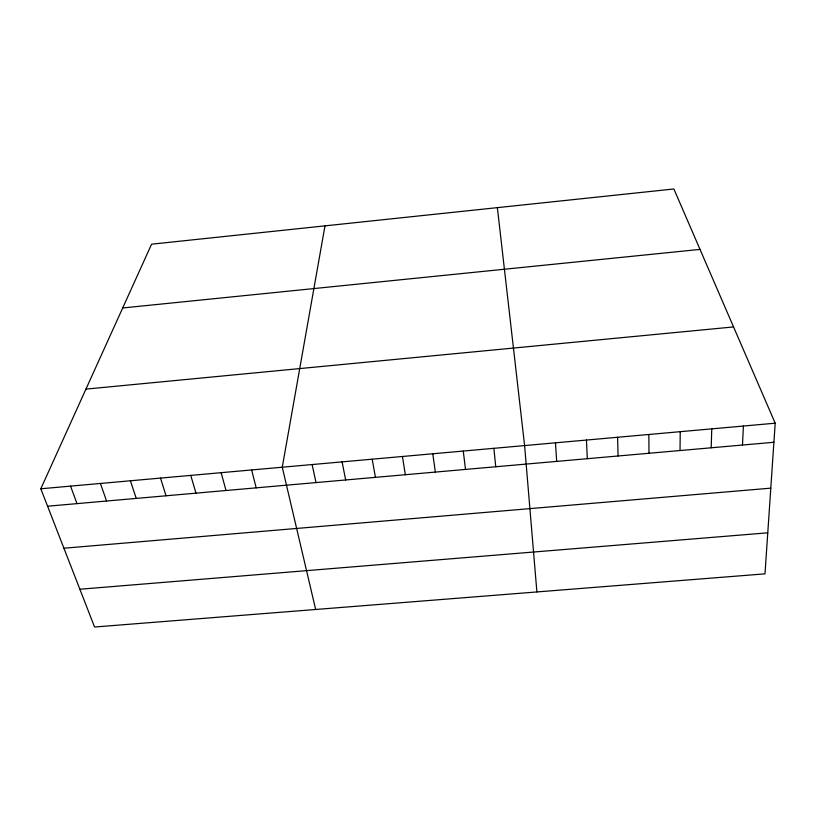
<?xml version="1.0" encoding="UTF-8"?>
<svg xmlns="http://www.w3.org/2000/svg" width="816" height="816" viewBox="0 0 816 816"><rect width="100%" height="100%" fill="white"/><g stroke="black" fill="none" stroke-linecap="round" stroke-linejoin="round"><path stroke-width="1.22" d="M680.024 450.534L680.228 431.674M711.195 447.79L711.756 428.859M742.478 445.036L743.407 426.034M775.2 423.198L764.99 573.852L94.564 627.014L40.8 488.784L151.582 244.188L673.883 188.986L775.2 423.198L40.8 488.784M324.992 225.859L282.265 467.221L315.659 609.481M122.696 307.969L700.016 249.4M85.945 389.11L733.553 326.93M47.583 506.216L773.905 442.272M63.923 548.23L770.794 488.152M79.876 589.244L767.764 532.817M70.543 486.132L77.01 503.625M100.409 483.46L106.559 501.024M130.397 480.787L136.241 498.413M160.517 478.094L166.036 495.791M190.76 475.391L195.962 493.15M221.136 472.678L226.012 490.508M251.634 469.955L256.183 487.846M312.12 464.559L316.016 482.582M342.098 461.876L345.668 479.971M372.198 459.194L375.442 477.35M402.431 456.491L405.338 474.718M432.776 453.778L435.356 472.076M463.264 451.054L465.497 469.424M497.372 207.641L524.606 445.577L536.897 591.937M493.864 448.321L495.761 466.752M555.472 442.823L556.675 461.397M586.459 440.059L587.326 458.694M617.59 437.274L618.1 455.981M648.842 434.479L648.995 453.268"/></g></svg>
